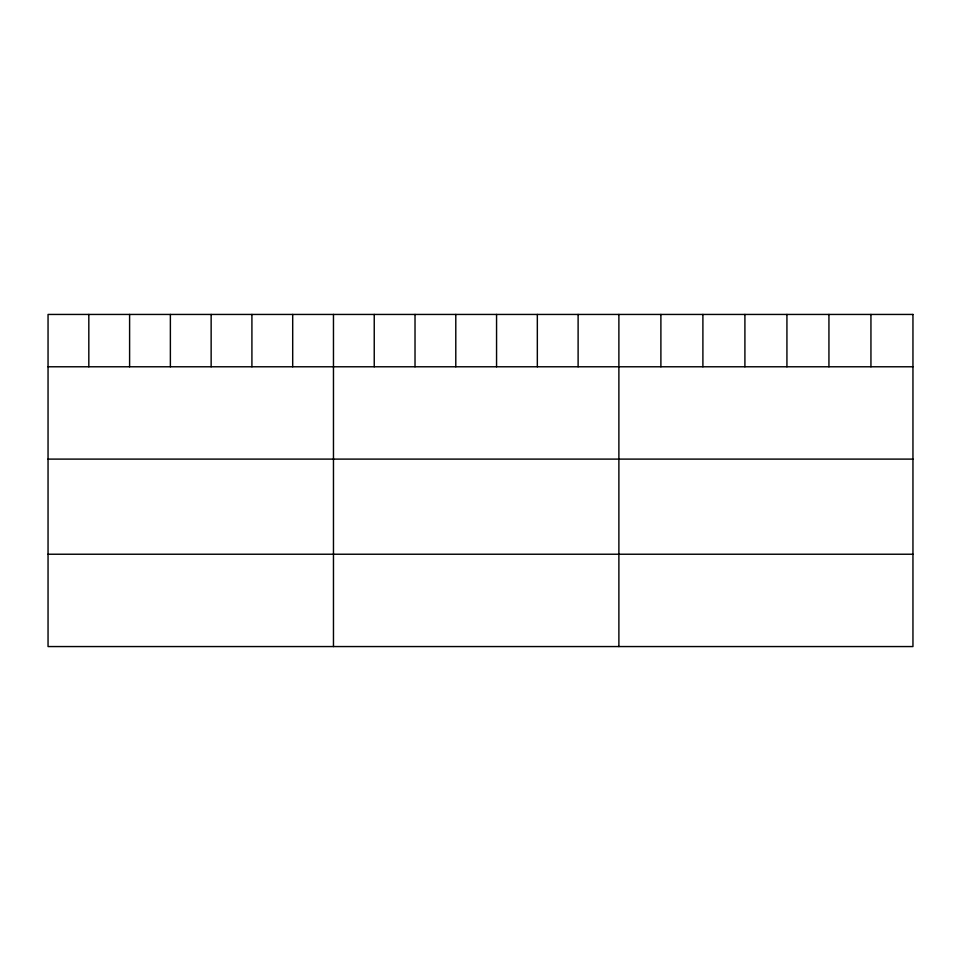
<?xml version="1.0" encoding="UTF-8"?>
<svg xmlns="http://www.w3.org/2000/svg" width="961" height="961" viewBox="0 0 961 961"><rect width="100%" height="100%" fill="white"/><g stroke="black" fill="none" stroke-linecap="round" stroke-linejoin="round"><path stroke-width="1.44" d="M48.05 366.778L912.95 366.778M48.05 459.106L912.95 459.106M48.05 554.233L912.95 554.233M870.942 314.439L870.942 366.778M828.935 314.439L828.935 366.778M786.927 314.439L786.927 366.778M744.907 314.439L744.907 366.778M702.899 314.439L702.899 366.778M660.892 314.439L660.892 366.778M618.884 314.439L618.884 646.561M578.114 314.439L578.114 366.778M537.331 314.439L537.331 366.778M496.561 314.439L496.561 366.778M455.79 314.439L455.79 366.778M415.02 314.439L415.02 366.778M374.237 314.439L374.237 366.778M333.467 314.439L333.467 646.561M292.697 314.439L292.697 366.778M251.914 314.439L251.914 366.778M211.144 314.439L211.144 366.778M170.373 314.439L170.373 366.778M129.603 314.439L129.603 366.778M88.82 314.439L88.82 366.778M912.95 314.439L48.05 314.439L48.05 646.561L912.95 646.561L912.95 314.439"/></g></svg>
